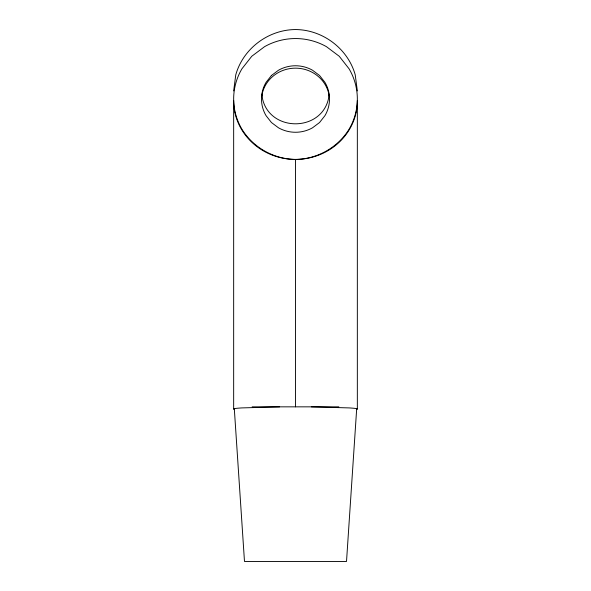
<?xml version="1.0" encoding="UTF-8"?>
<svg xmlns="http://www.w3.org/2000/svg" width="591" height="591" viewBox="0 0 591 591"><rect width="100%" height="100%" fill="white"/><g stroke="black" fill="none" stroke-linecap="round" stroke-linejoin="round"><path stroke-width="0.89" d="M356.691 408.684L346.518 561.45L244.482 561.45L234.309 408.684M233.659 90.94L235.765 74.872C243.064 48.617 268.329 29.69 295.5 29.55C322.671 29.69 347.936 48.617 355.235 74.872L357.341 90.94M329.047 94.42L328.352 99.406C320.307 131.933 270.693 131.933 262.648 99.406L261.953 94.42M279.632 406.844L241.941 407.908A60.57 2.113 0 0 0 234.597 409.349M295.5 159.474C317.094 159.112 337.712 147.691 349.059 129.244A60.57 59.89 0 0 0 349.059 68.785L339.227 56.263L326.424 46.652A62.432 61.73 0 0 0 264.583 46.659L251.773 56.263L241.941 68.785A60.57 59.89 0 0 0 241.941 129.244C253.295 147.684 273.906 159.112 295.5 159.474L295.5 406.844M252.143 406.844L338.857 406.844M311.368 406.844L349.059 407.908A60.57 2.113 0 0 1 356.403 409.349M357.341 100.536L357.341 408.979M233.659 100.536L233.659 408.979M357.422 100.536A61.922 58.878 0 0 1 295.5 159.4A61.922 58.878 0 0 1 233.578 100.536M261.739 96.296A34.056 32.379 0 0 1 295.5 68.157A34.056 32.379 0 0 1 329.261 96.296M271.446 75.5L266.046 82.385A33.318 32.941 0 0 0 266.039 115.637L271.446 122.529L278.494 127.811A34.337 33.953 0 0 0 312.506 127.811L319.554 122.529L324.954 115.637A33.318 32.941 0 0 0 324.961 82.385L319.554 75.5L312.506 70.218A34.337 33.953 0 0 0 278.494 70.218L271.446 75.5"/></g></svg>
